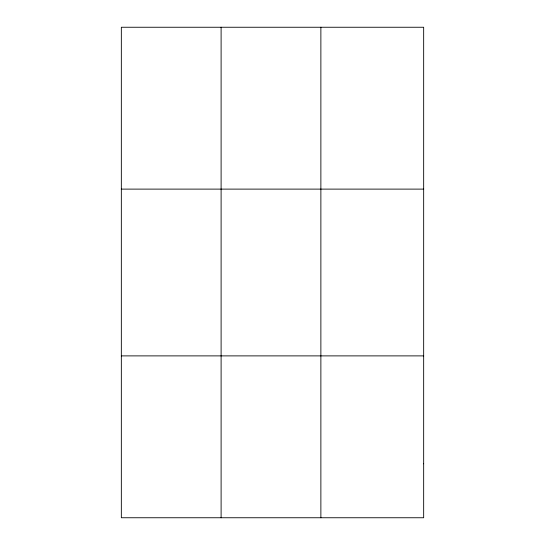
<?xml version="1.0" encoding="UTF-8"?>
<svg xmlns="http://www.w3.org/2000/svg" width="545" height="545" viewBox="0 0 545 545"><rect width="100%" height="100%" fill="white"/><g stroke="black" fill="none" stroke-linecap="round" stroke-linejoin="round"><path stroke-width="0.82" d="M221.107 517.75L221.107 27.25M320.876 517.75L320.876 27.25M121.337 189.115L423.663 189.115M121.337 355.885L423.663 355.885M423.663 463.795L423.663 517.75L121.337 517.75L121.337 27.25L423.663 27.25L423.663 463.795"/></g></svg>
